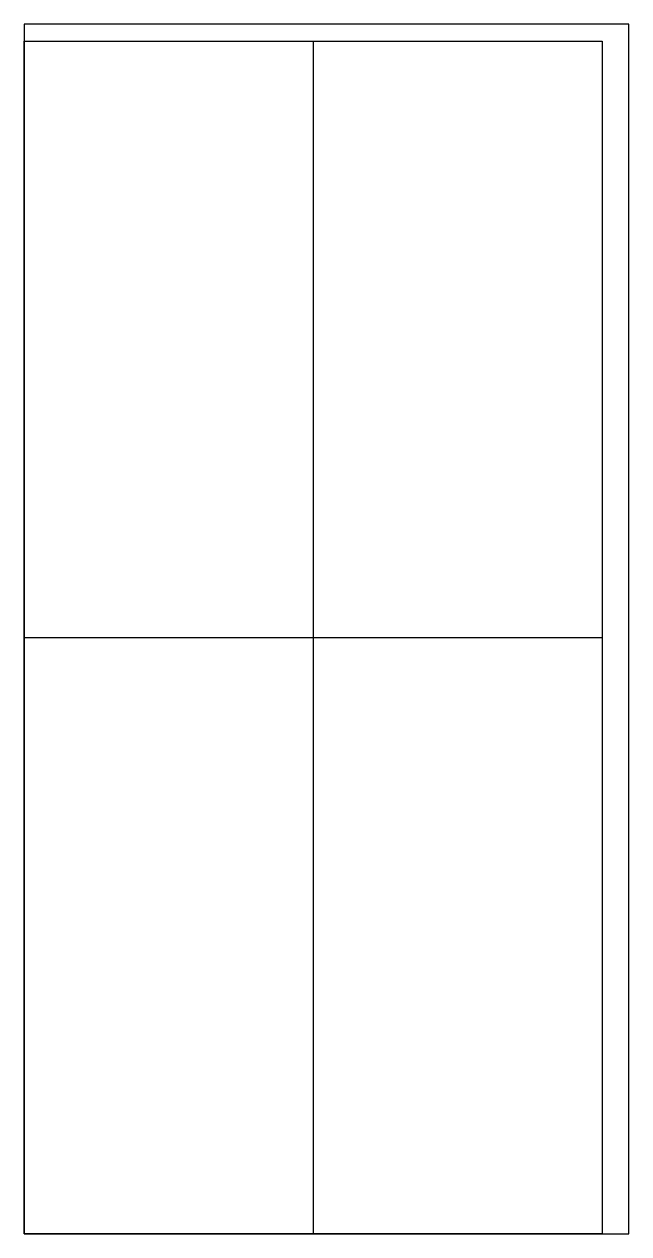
# Model space of a CAD drawing. Header units: inches. Extents: x 182 to 1402, y 148 to 2588.
import ezdxf

# ---------------------------------------------------------------- set-up
doc = ezdxf.new("R2010")
doc.units = ezdxf.units.IN
doc.header["$MEASUREMENT"] = 0

msp = doc.modelspace()

# ---------------------------------------------------------------- linework, layer by layer
for p, q in [((764.6, 2554.1), (764.6, 148.1)), ((181.6, 1351.1), (1347.6, 1351.1))]:
    msp.add_line(p, q)
at = {"color": 240, "true_color": 0xed1f24}
msp.add_lwpolyline([(1401.6, 148.1), (1401.6, 2588.1), (181.6, 2588.1), (181.6, 148.1)], close=True, dxfattribs=at)
msp.add_lwpolyline([(181.6, 148.1), (181.6, 2554.1), (1347.6, 2554.1), (1347.6, 148.1)], close=True)

doc.saveas('drawing.dxf')
